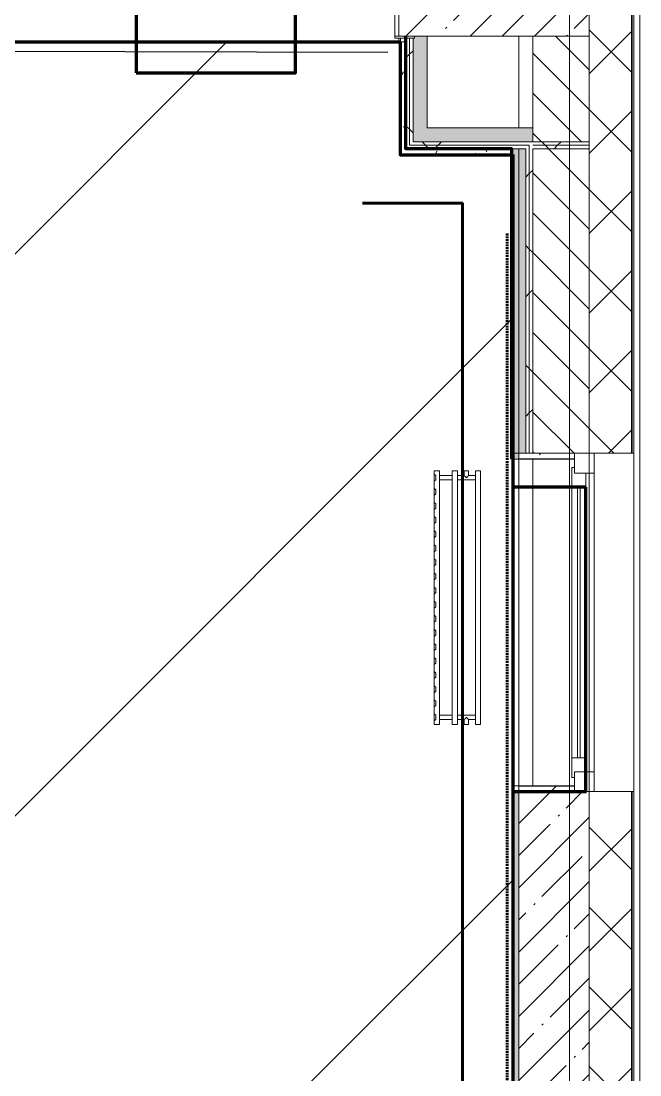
# Model space of a CAD drawing. Header units: millimetres. Extents: x -249154 to 415037, y -45458 to 354837.
# Drawn here: x 123129 to 125325, y 6559 to 10297 of the extents above; entities that cross this region are included whole.
import ezdxf

# ---------------------------------------------------------------- set-up
doc = ezdxf.new("R2010")
doc.units = ezdxf.units.MM
doc.linetypes.add('200_ШТРИХ__ш1_п0_6_', pattern=[320, 200, -120])
doc.linetypes.add('Штрих короткий', pattern=[600, 300, -300])
for name, color, linetype, lineweight in [('0) НЗ Ремонт штукатурка', 6, 'Continuous', 60), ('3)1 шпаклевка', 4, 'Continuous', 35), ('3.3) Шпаклевка баз. фин. WD5-13', 160, 'Continuous', 140), ('3.4) Ремонт базовой шпаклевки', 6, 'Continuous', 60), ('3.4) Шп. баз 4 в 525 поз 4838м2', 160, 'Continuous', 140), ('3.4) Шп. фин 4 в 529 поз 11227м2', 6, 'Continuous', 140), ('3.5) Ремонт финишной шпаклевки', 3, 'Continuous', 60), ('4) демонтаж НЗ №2', 1, 'Continuous', 35), ('4.1) Дм уборка мусора НЗ 2', 20, 'Continuous', 35), ('501 заделка отвертсии ком', 5, 'Continuous', 158), ('549 штукатурка гипсом', 40, 'Continuous', 60), ('666 покраска FK1', 211, 'Continuous', 60), ('839 штук откосы', 3, 'Continuous', 158), ('874 шпакл откосы', 5, 'Continuous', 158), ('A-FLOR', 7, 'Continuous', 9), ('A-GLAZ', 7, 'Continuous', 9), ('A-GLAZ-1', 7, 'Continuous', 5), ('A-WALL', 7, 'Continuous', 5), ('I-WALL', 7, 'Continuous', 5), ('Оси', 7, 'Continuous', 9)]:
    doc.layers.add(name, color=color, linetype=linetype, lineweight=lineweight)
for name, color, linetype, lineweight, true_color in [('A-DOOR-1', 7, 'Continuous', 5, 0xc0c0c0), ('A-DOOR-FRAM-1', 7, 'Continuous', 5, 0xc0c0c0), ('A-WALL-1', 9, 'Continuous', 5, 0x808080), ('A-WALL-FNSH-1', 9, 'Continuous', 5, 0x808080), ('M-EQPM-1', 7, 'Continuous', 9, 0xb2b2b2)]:
    doc.layers.add(name, color=color, linetype=linetype, lineweight=lineweight, true_color=true_color)
pattern_1 = [(45, (64.7, -136.06), (-114.04925, 114.04925), []), (45, (178.75, -136.06), (-114.04925, 114.04925), [201.612, -40.322, 6.706, -33.617])]
pattern_2 = [(0, (64.7, -136.06), (243.84, 60.96), [20.117, -162.763, 20.117, -162.763, -975.36]), (0, (64.7, -136.06), (243.84, 60.96), [-365.76, 20.117, -345.643, 20.117, -162.763, -426.72]), (0, (64.7, -136.06), (243.84, 60.96), [-914.4, 20.117, -101.803, 20.117, -284.683]), (120, (156.14, -105.58), (-174.71291, 180.691634), [20.117, -162.763, 20.117, -162.763, -975.36]), (120, (156.14, -105.58), (-174.71291, 180.691634), [-365.76, 20.117, -345.643, 20.117, -162.763, -426.72]), (120, (156.14, -105.58), (-174.71291, 180.691634), [-914.4, 20.117, -101.803, 20.117, -284.683]), (240, (186.62, 16.34), (-69.12709, -241.651634), [20.117, -162.763, 20.117, -162.763, -975.36]), (240, (186.62, 16.34), (-69.12709, -241.651634), [-365.76, 20.117, -345.643, 20.117, -162.763, -426.72]), (240, (186.62, 16.34), (-69.12709, -241.651634), [-914.4, 20.117, -101.803, 20.117, -284.683])]
pattern_3 = [(45, (64.7, -136.06), (-212.132, 212.132), []), (135, (64.7, -136.06), (-212.132, -212.132), [])]

# ---------------------------------------------------------------- blocks, each defined once
blk = doc.blocks.new('110_Дверь_СКБ_2Ст - Д-5_п_ Из игровой в коридор-32679362-Объем проектирования 1 этажа')
at = {"layer": 'A-DOOR-1'}
for p, q in [((662.5, 1010), (612.5, 1010)), ((612.5, 1010), (612.5, 110)), ((662.5, 110), (662.5, 1010)), ((-637.5, 510), (-637.5, 110)), ((-587.5, 510), (-637.5, 510)), ((-587.5, 110), (-587.5, 510)), ((-637.5, 110), (-587.5, 110)), ((612.5, 110), (662.5, 110))]:
    blk.add_line(p, q, dxfattribs=at)
for centre, radius, start, end in [((662.5, 110), 900, 90, 180), ((-637.5, 110), 400, 360, 90)]:
    blk.add_arc(centre, radius, start, end, dxfattribs=at)
at = {"layer": 'A-DOOR-FRAM-1'}
for p, q in [((-672.5, 118), (-742.5, 118)), ((-742.5, 118), (-742.5, 110)), ((-672.5, 110), (-672.5, 118)), ((767.5, 118), (697.5, 118)), ((697.5, 118), (697.5, 110)), ((767.5, 110), (767.5, 118)), ((-742.5, 110), (-672.5, 110)), ((-637.5, 110), (-687.5, 110)), ((-687.5, 110), (-687.5, 30)), ((-637.5, 60), (-637.5, 110)), ((662.5, 110), (662.5, 60)), ((712.5, 110), (662.5, 110)), ((697.5, 110), (767.5, 110)), ((712.5, 30), (712.5, 110)), ((-627.5, 60), (-637.5, 60)), ((-627.5, 30), (-627.5, 60)), ((662.5, 60), (652.5, 60)), ((652.5, 60), (652.5, 30)), ((-687.5, 30), (-627.5, 30)), ((-672.5, 30), (-687.5, 30)), ((-687.5, 30), (-687.5, -110)), ((-672.5, -110), (-672.5, 30)), ((652.5, 30), (712.5, 30)), ((712.5, 30), (697.5, 30)), ((697.5, 30), (697.5, -110)), ((712.5, -110), (712.5, 30)), ((-672.5, -110), (-742.5, -110)), ((-742.5, -110), (-742.5, -118)), ((-687.5, -110), (-672.5, -110)), ((-672.5, -118), (-672.5, -110)), ((697.5, -110), (712.5, -110)), ((767.5, -110), (697.5, -110)), ((697.5, -110), (697.5, -118)), ((767.5, -118), (767.5, -110)), ((-742.5, -118), (-672.5, -118)), ((697.5, -118), (767.5, -118))]:
    blk.add_line(p, q, dxfattribs=at)
blk = doc.blocks.new('120_Окно_СКБ_1Ст - 120_Окно_СКБ_1Ст 1200х2500_h_ с форточкой 3-24161067-Объем проектирования 1 этажа')
at = {"layer": 'A-GLAZ'}
for p, q in [((-600, -127), (-600, -57)), ((-600, -57), (-530, -57)), ((-530, -57), (-530, -127)), ((530, -127), (530, -57)), ((530, -57), (600, -57)), ((600, -57), (600, -127)), ((530, -87), (-530, -87)), ((-530, -87), (-530, -127)), ((-480, -137), (-480, -87)), ((480, -137), (480, -87)), ((530, -127), (530, -87)), ((-530, -127), (-600, -127)), ((-530, -127), (-550, -127)), ((-550, -127), (-550, -137)), ((-550, -137), (550, -137)), ((550, -137), (-550, -137)), ((600, -127), (530, -127)), ((550, -127), (530, -127)), ((550, -137), (550, -127))]:
    blk.add_line(p, q, dxfattribs=at)
at = {"layer": 'A-GLAZ-1'}
for p, q in [((600, -57), (-600, -57)), ((-480, -107), (480, -107)), ((-580, -127), (-550, -127)), ((480, -117), (-480, -117)), ((550, -127), (580, -127))]:
    blk.add_line(p, q, dxfattribs=at)
blk = doc.blocks.new('radiator_prado_classic_z_tip_30_po exemplyaru - Classic Z Тип 30-300-31430728-Объем проектирования 1 этажа')
at = {"layer": 'M-EQPM-1'}
for p, q in [((0, 228), (0, 210)), ((900, 228), (0, 228)), ((0, 210), (0, 228)), ((0, 228), (12.5, 228)), ((12.5, 228), (37.5, 228)), ((37.5, 228), (12.5, 228)), ((12.5, 228), (37.5, 228)), ((12.5, 228), (17.5, 223)), ((12.5, 228), (17.5, 223)), ((32.5, 223), (37.5, 228)), ((37.5, 228), (32.5, 223)), ((37.5, 228), (62.5, 228)), ((62.5, 228), (87.5, 228)), ((87.5, 228), (62.5, 228)), ((62.5, 228), (87.5, 228)), ((62.5, 228), (67.5, 223)), ((62.5, 228), (67.5, 223)), ((82.5, 223), (87.5, 228)), ((87.5, 228), (82.5, 223)), ((87.5, 228), (112.5, 228)), ((112.5, 228), (137.5, 228)), ((137.5, 228), (112.5, 228)), ((112.5, 228), (137.5, 228)), ((112.5, 228), (117.5, 223)), ((112.5, 228), (117.5, 223)), ((132.5, 223), (137.5, 228)), ((137.5, 228), (132.5, 223)), ((137.5, 228), (162.5, 228)), ((162.5, 228), (187.5, 228)), ((187.5, 228), (162.5, 228)), ((162.5, 228), (187.5, 228)), ((162.5, 228), (167.5, 223)), ((162.5, 228), (167.5, 223)), ((182.5, 223), (187.5, 228)), ((187.5, 228), (182.5, 223)), ((187.5, 228), (212.5, 228)), ((212.5, 228), (237.5, 228)), ((237.5, 228), (212.5, 228)), ((212.5, 228), (237.5, 228)), ((212.5, 228), (217.5, 223)), ((212.5, 228), (217.5, 223)), ((232.5, 223), (237.5, 228)), ((237.5, 228), (232.5, 223)), ((237.5, 228), (262.5, 228)), ((262.5, 228), (287.5, 228)), ((287.5, 228), (262.5, 228)), ((262.5, 228), (287.5, 228)), ((262.5, 228), (267.5, 223)), ((262.5, 228), (267.5, 223)), ((282.5, 223), (287.5, 228)), ((287.5, 228), (282.5, 223)), ((287.5, 228), (312.5, 228)), ((312.5, 228), (337.5, 228)), ((337.5, 228), (312.5, 228)), ((312.5, 228), (337.5, 228)), ((312.5, 228), (317.5, 223)), ((312.5, 228), (317.5, 223)), ((332.5, 223), (337.5, 228)), ((337.5, 228), (332.5, 223)), ((337.5, 228), (362.5, 228)), ((362.5, 228), (387.5, 228)), ((387.5, 228), (362.5, 228)), ((362.5, 228), (387.5, 228)), ((362.5, 228), (367.5, 223)), ((362.5, 228), (367.5, 223)), ((382.5, 223), (387.5, 228)), ((387.5, 228), (382.5, 223)), ((387.5, 228), (412.5, 228)), ((412.5, 228), (437.5, 228)), ((437.5, 228), (412.5, 228)), ((412.5, 228), (437.5, 228)), ((412.5, 228), (417.5, 223)), ((412.5, 228), (417.5, 223)), ((432.5, 223), (437.5, 228)), ((437.5, 228), (432.5, 223)), ((437.5, 228), (462.5, 228)), ((462.5, 228), (487.5, 228)), ((487.5, 228), (462.5, 228)), ((462.5, 228), (487.5, 228)), ((462.5, 228), (467.5, 223)), ((462.5, 228), (467.5, 223)), ((482.5, 223), (487.5, 228)), ((487.5, 228), (482.5, 223)), ((487.5, 228), (512.5, 228)), ((512.5, 228), (537.5, 228)), ((537.5, 228), (512.5, 228)), ((512.5, 228), (537.5, 228)), ((512.5, 228), (517.5, 223)), ((512.5, 228), (517.5, 223)), ((532.5, 223), (537.5, 228)), ((537.5, 228), (532.5, 223)), ((537.5, 228), (562.5, 228)), ((562.5, 228), (587.5, 228)), ((587.5, 228), (562.5, 228)), ((562.5, 228), (587.5, 228)), ((562.5, 228), (567.5, 223)), ((562.5, 228), (567.5, 223)), ((582.5, 223), (587.5, 228)), ((587.5, 228), (582.5, 223)), ((587.5, 228), (612.5, 228)), ((612.5, 228), (637.5, 228)), ((637.5, 228), (612.5, 228)), ((612.5, 228), (637.5, 228)), ((612.5, 228), (617.5, 223)), ((612.5, 228), (617.5, 223)), ((632.5, 223), (637.5, 228)), ((637.5, 228), (632.5, 223)), ((637.5, 228), (662.5, 228)), ((662.5, 228), (687.5, 228)), ((687.5, 228), (662.5, 228)), ((662.5, 228), (687.5, 228)), ((662.5, 228), (667.5, 223)), ((662.5, 228), (667.5, 223)), ((682.5, 223), (687.5, 228)), ((687.5, 228), (682.5, 223)), ((687.5, 228), (712.5, 228)), ((712.5, 228), (737.5, 228)), ((737.5, 228), (712.5, 228)), ((712.5, 228), (737.5, 228)), ((712.5, 228), (717.5, 223)), ((712.5, 228), (717.5, 223)), ((732.5, 223), (737.5, 228)), ((737.5, 228), (732.5, 223)), ((737.5, 228), (762.5, 228)), ((762.5, 228), (787.5, 228)), ((787.5, 228), (762.5, 228)), ((762.5, 228), (787.5, 228)), ((762.5, 228), (767.5, 223)), ((762.5, 228), (767.5, 223)), ((782.5, 223), (787.5, 228)), ((787.5, 228), (782.5, 223)), ((787.5, 228), (812.5, 228)), ((812.5, 228), (837.5, 228)), ((837.5, 228), (812.5, 228)), ((812.5, 228), (837.5, 228)), ((812.5, 228), (817.5, 223)), ((812.5, 228), (817.5, 223)), ((832.5, 223), (837.5, 228)), ((837.5, 228), (832.5, 223)), ((837.5, 228), (862.5, 228)), ((862.5, 228), (887.5, 228)), ((887.5, 228), (862.5, 228)), ((862.5, 228), (887.5, 228)), ((862.5, 228), (867.5, 223)), ((862.5, 228), (867.5, 223)), ((882.5, 223), (887.5, 228)), ((887.5, 228), (882.5, 223)), ((887.5, 228), (900, 228)), ((900, 210), (900, 228)), ((900, 228), (900, 210)), ((0, 210), (900, 210)), ((17.8, 210), (0, 210)), ((32.5, 223), (17.5, 223)), ((17.5, 223), (32.5, 223)), ((17.5, 210), (17.5, 164)), ((17.5, 210), (17.5, 164)), ((17.8, 210), (17.5, 210)), ((17.5, 210), (17.8, 210)), ((17.8, 210), (17.5, 210)), ((17.5, 210), (32.5, 210)), ((32.2, 210), (17.8, 210)), ((17.8, 210), (32.2, 210)), ((32.2, 210), (17.8, 210)), ((32.5, 210), (32.2, 210)), ((32.2, 210), (32.5, 210)), ((32.5, 210), (32.2, 210)), ((867.8, 210), (32.2, 210)), ((32.5, 164), (32.5, 210)), ((32.5, 164), (32.5, 210)), ((82.5, 223), (67.5, 223)), ((67.5, 223), (82.5, 223)), ((132.5, 223), (117.5, 223)), ((117.5, 223), (132.5, 223)), ((182.5, 223), (167.5, 223)), ((167.5, 223), (182.5, 223)), ((232.5, 223), (217.5, 223)), ((217.5, 223), (232.5, 223)), ((282.5, 223), (267.5, 223)), ((267.5, 223), (282.5, 223)), ((332.5, 223), (317.5, 223)), ((317.5, 223), (332.5, 223)), ((382.5, 223), (367.5, 223)), ((367.5, 223), (382.5, 223)), ((432.5, 223), (417.5, 223)), ((417.5, 223), (432.5, 223)), ((482.5, 223), (467.5, 223)), ((467.5, 223), (482.5, 223)), ((532.5, 223), (517.5, 223)), ((517.5, 223), (532.5, 223)), ((582.5, 223), (567.5, 223)), ((567.5, 223), (582.5, 223)), ((632.5, 223), (617.5, 223)), ((617.5, 223), (632.5, 223)), ((682.5, 223), (667.5, 223)), ((667.5, 223), (682.5, 223)), ((732.5, 223), (717.5, 223)), ((717.5, 223), (732.5, 223)), ((782.5, 223), (767.5, 223)), ((767.5, 223), (782.5, 223)), ((832.5, 223), (817.5, 223)), ((817.5, 223), (832.5, 223)), ((882.5, 223), (867.5, 223)), ((867.5, 223), (882.5, 223)), ((867.5, 210), (867.5, 164)), ((867.5, 210), (867.5, 164)), ((867.8, 210), (867.5, 210)), ((867.5, 210), (882.5, 210)), ((867.8, 210), (867.5, 210)), ((867.5, 210), (867.8, 210)), ((882.2, 210), (867.8, 210)), ((873.1, 210), (867.8, 210)), ((867.8, 210), (882.2, 210)), ((882.2, 210), (873.1, 210)), ((882.5, 210), (882.2, 210)), ((882.5, 210), (882.2, 210)), ((882.2, 210), (882.5, 210)), ((900, 210), (882.2, 210)), ((882.5, 164), (882.5, 210)), ((882.5, 164), (882.5, 210)), ((900, 164), (0, 164)), ((0, 164), (0, 146)), ((0, 146), (0, 164)), ((0, 164), (17.8, 164)), ((17.8, 164), (17.5, 164)), ((17.5, 164), (17.8, 164)), ((17.8, 164), (17.5, 164)), ((17.5, 164), (32.5, 164)), ((32.2, 164), (17.8, 164)), ((17.8, 164), (32.2, 164)), ((32.2, 164), (17.8, 164)), ((32.5, 164), (32.2, 164)), ((32.2, 164), (32.5, 164)), ((32.5, 164), (32.2, 164)), ((32.2, 164), (867.8, 164)), ((867.8, 164), (867.5, 164)), ((867.5, 164), (882.5, 164)), ((867.8, 164), (867.5, 164)), ((867.5, 164), (867.8, 164)), ((882.2, 164), (867.8, 164)), ((882.2, 164), (867.8, 164)), ((867.8, 164), (882.2, 164)), ((882.5, 164), (882.2, 164)), ((882.5, 164), (882.2, 164)), ((882.2, 164), (882.5, 164)), ((882.2, 164), (900, 164)), ((900, 146), (900, 164)), ((900, 164), (900, 146)), ((0, 146), (900, 146)), ((18.5, 146), (0, 146)), ((17.5, 121.5), (0, 121.5)), ((17.5, 121.5), (0, 121.5)), ((0, 121.5), (0, 120.5)), ((0, 106.5), (0, 121.5)), ((0, 120.5), (0, 107.5)), ((0, 120.5), (0, 119.3)), ((0, 114), (0, 120.5)), ((0, 120.5), (0, 120.5)), ((0, 119.3), (0, 117.8)), ((0, 117.8), (0, 114)), ((0, 114), (0, 110.3)), ((0, 107.5), (0, 114)), ((17.5, 146), (17.5, 121.5)), ((17.5, 146), (17.5, 121.5)), ((17.5, 146), (18.5, 146)), ((18.5, 146), (17.5, 146)), ((17.5, 146), (18.5, 146)), ((32.5, 146), (17.5, 146)), ((18.5, 146), (21.2, 146)), ((32.2, 146), (18.5, 146)), ((18.5, 146), (32.2, 146)), ((21.2, 146), (25, 146)), ((25, 146), (30.3, 146)), ((30.3, 146), (32.2, 146)), ((32.2, 146), (32.5, 146)), ((32.5, 146), (32.2, 146)), ((32.2, 146), (32.5, 146)), ((867.8, 146), (32.2, 146)), ((32.5, 82), (32.5, 146)), ((32.5, 82), (32.5, 146)), ((867.5, 146), (867.5, 82)), ((867.5, 146), (867.5, 82)), ((867.5, 146), (867.8, 146)), ((882.5, 146), (867.5, 146)), ((867.5, 146), (867.8, 146)), ((867.8, 146), (867.5, 146)), ((867.8, 146), (881.5, 146)), ((867.8, 146), (881.5, 146)), ((881.5, 146), (867.8, 146)), ((881.5, 146), (882.5, 146)), ((881.5, 146), (882.5, 146)), ((882.5, 146), (881.5, 146)), ((900, 146), (881.5, 146)), ((882.5, 121.5), (882.5, 146)), ((882.5, 121.5), (882.5, 146)), ((900, 121.5), (882.5, 121.5)), ((900, 121.5), (882.5, 121.5)), ((900, 121.5), (900, 106.5)), ((900, 120.5), (900, 121.5)), ((900, 121.5), (900, 120.5)), ((900, 120.5), (900, 121.5)), ((900, 107.5), (900, 120.5)), ((900, 120.5), (900, 107.5)), ((900, 107.5), (900, 120.5)), ((0, 110.3), (0, 108.7)), ((0, 108.7), (0, 107.5)), ((0, 107.5), (0, 106.5)), ((0, 107.5), (0, 107.5)), ((0, 106.5), (17.5, 106.5)), ((0, 106.5), (17.5, 106.5)), ((900, 82), (0, 82)), ((0, 82), (0, 64)), ((0, 64), (0, 82)), ((0, 82), (18.5, 82)), ((17.5, 106.5), (17.5, 82)), ((17.5, 106.5), (17.5, 82)), ((18.5, 82), (17.5, 82)), ((17.5, 82), (18.5, 82)), ((18.5, 82), (17.5, 82)), ((17.5, 82), (32.5, 82)), ((31.5, 82), (18.5, 82)), ((18.5, 82), (32.2, 82)), ((32.2, 82), (18.5, 82)), ((32.2, 82), (31.5, 82)), ((32.5, 82), (32.2, 82)), ((32.2, 82), (32.5, 82)), ((32.5, 82), (32.2, 82)), ((32.2, 82), (867.8, 82)), ((867.8, 82), (867.5, 82)), ((867.5, 82), (882.5, 82)), ((867.8, 82), (867.5, 82)), ((867.5, 82), (867.8, 82)), ((881.5, 82), (867.8, 82)), ((881.5, 82), (867.8, 82)), ((867.8, 82), (881.5, 82)), ((882.5, 82), (881.5, 82)), ((882.5, 82), (881.5, 82)), ((881.5, 82), (882.5, 82)), ((881.5, 82), (900, 82)), ((882.5, 82), (882.5, 106.5)), ((882.5, 106.5), (900, 106.5)), ((882.5, 82), (882.5, 106.5)), ((882.5, 106.5), (900, 106.5)), ((900, 106.5), (900, 107.5)), ((900, 107.5), (900, 106.5)), ((900, 106.5), (900, 107.5)), ((900, 64), (900, 82)), ((900, 82), (900, 64)), ((900, 64), (0, 64)), ((0, 64), (900, 64))]:
    blk.add_line(p, q, dxfattribs=at)
for points, knots in [([(18.5, 120.5), (18.4, 120.6), (18.3, 120.7), (18.1, 120.9), (17.9, 121.1), (17.8, 121.2), (17.7, 121.3), (17.5, 121.5), (17.5, 121.5), (17.5, 121.5)], [0.7142857, 0.7142857, 0.7142857, 0.7142857, 0.75, 0.7857143, 0.8214286, 0.8571429, 0.8928571, 0.9285714, 1, 1, 1, 1]), ([(17.5, 121.5), (17.5, 121.5), (17.5, 121.5), (17.7, 121.3), (17.8, 121.2), (17.9, 121.1), (18.1, 120.9), (18.3, 120.7), (18.4, 120.6), (18.5, 120.5)], [0, 0, 0, 0, 0.0714286, 0.1071429, 0.1428571, 0.1785714, 0.2142857, 0.25, 0.2857143, 0.2857143, 0.2857143, 0.2857143]), ([(17.5, 121.5), (17.5, 121.5), (17.5, 121.5), (17.7, 121.3), (17.8, 121.2), (17.9, 121.1), (18.1, 120.9), (18.3, 120.7), (18.4, 120.6), (18.5, 120.5)], [0, 0, 0, 0, 0.0714286, 0.1071429, 0.1428571, 0.1785714, 0.2142857, 0.25, 0.2857143, 0.2857143, 0.2857143, 0.2857143]), ([(25, 114), (24.5, 114.5), (23.6, 115.4), (22.4, 116.6), (21.6, 117.4), (21.1, 117.9), (20.8, 118.2), (20.5, 118.5), (20.2, 118.8), (19.8, 119.1), (19.6, 119.4), (19.3, 119.7), (19, 120), (18.7, 120.3), (18.5, 120.5), (18.3, 120.7), (18.1, 120.9), (17.9, 121.1), (17.8, 121.2), (17.7, 121.3), (17.5, 121.5), (17.5, 121.5), (17.5, 121.5)], [0, 0, 0, 0, 0.142857, 0.285714, 0.357143, 0.392857, 0.428571, 0.464286, 0.5, 0.535714, 0.571429, 0.607143, 0.642857, 0.678571, 0.714286, 0.75, 0.785714, 0.821429, 0.857143, 0.892857, 0.928571, 1, 1, 1, 1]), ([(17.5, 106.5), (17.5, 106.5), (17.5, 106.5), (17.7, 106.7), (17.8, 106.8), (17.9, 106.9), (18.1, 107.1), (18.3, 107.3), (18.5, 107.5), (18.7, 107.7), (19, 108), (19.3, 108.3), (19.6, 108.6), (19.8, 108.9), (20.3, 109.3), (20.7, 109.7), (21.1, 110.1), (21.6, 110.6), (22.4, 111.4), (23.6, 112.6), (24.5, 113.5), (25, 114)], [0, 0, 0, 0, 0.071429, 0.107143, 0.142857, 0.178571, 0.214286, 0.25, 0.285714, 0.321429, 0.357143, 0.392857, 0.428571, 0.464286, 0.5, 0.571429, 0.607143, 0.642857, 0.714286, 0.857143, 1, 1, 1, 1]), ([(19.6, 119.4), (19.7, 119.3), (19.9, 119.2), (20.3, 118.7), (20.7, 118.3), (21.1, 117.9), (21.6, 117.4), (21.9, 117.1), (22.1, 116.9)], [0.4285714, 0.4285714, 0.4285714, 0.4285714, 0.4642857, 0.5, 0.5714286, 0.6071429, 0.6428571, 0.7142857, 0.7142857, 0.7142857, 0.7142857]), ([(19.6, 119.4), (19.7, 119.3), (19.8, 119.1), (20.3, 118.7), (20.7, 118.3), (21.1, 117.9), (21.6, 117.4), (21.9, 117.1), (22.1, 116.9)], [0.4285714, 0.4285714, 0.4285714, 0.4285714, 0.4642857, 0.5, 0.5714286, 0.6071429, 0.6428571, 0.7142857, 0.7142857, 0.7142857, 0.7142857]), ([(22.1, 116.9), (21.9, 117.1), (21.6, 117.4), (21.1, 117.9), (20.9, 118.1), (20.8, 118.2)], [0.2857143, 0.2857143, 0.2857143, 0.2857143, 0.3571429, 0.3928571, 0.4285714, 0.4285714, 0.4285714, 0.4285714]), ([(875, 114), (875.5, 114.5), (876.4, 115.4), (877.6, 116.6), (878.4, 117.4), (878.9, 117.9), (879.2, 118.2), (879.5, 118.5), (879.8, 118.8), (880.1, 119.2), (880.4, 119.4), (880.7, 119.7), (881, 120), (881.3, 120.3), (881.5, 120.5), (881.7, 120.7), (881.9, 120.9), (882.1, 121.1), (882.2, 121.2), (882.3, 121.3), (882.5, 121.5), (882.5, 121.5), (882.5, 121.5)], [0, 0, 0, 0, 0.142857, 0.285714, 0.357143, 0.392857, 0.428571, 0.464286, 0.5, 0.535714, 0.571429, 0.607143, 0.642857, 0.678571, 0.714286, 0.75, 0.785714, 0.821429, 0.857143, 0.892857, 0.928571, 1, 1, 1, 1]), ([(882.5, 106.5), (882.5, 106.5), (882.5, 106.5), (882.3, 106.7), (882.2, 106.8), (882.1, 106.9), (881.9, 107.1), (881.7, 107.3), (881.5, 107.5), (881.3, 107.7), (881, 108), (880.7, 108.3), (880.4, 108.6), (880.1, 108.8), (879.7, 109.3), (879.3, 109.7), (878.9, 110.1), (878.4, 110.6), (877.6, 111.4), (876.4, 112.6), (875.5, 113.5), (875, 114)], [0, 0, 0, 0, 0.071429, 0.107143, 0.142857, 0.178571, 0.214286, 0.25, 0.285714, 0.321429, 0.357143, 0.392857, 0.428571, 0.464286, 0.5, 0.571429, 0.607143, 0.642857, 0.714286, 0.857143, 1, 1, 1, 1]), ([(880.4, 119.4), (880.3, 119.3), (880.1, 119.2), (879.7, 118.7), (879.3, 118.3), (878.9, 117.9), (878.4, 117.4), (878.1, 117.1), (877.9, 116.9)], [0.4285714, 0.4285714, 0.4285714, 0.4285714, 0.4642857, 0.5, 0.5714286, 0.6071429, 0.6428571, 0.7142857, 0.7142857, 0.7142857, 0.7142857]), ([(880.4, 119.4), (880.3, 119.3), (880.1, 119.2), (879.7, 118.7), (879.3, 118.3), (878.9, 117.9), (878.4, 117.4), (878.1, 117.1), (877.9, 116.9)], [0.4285714, 0.4285714, 0.4285714, 0.4285714, 0.4642857, 0.5, 0.5714286, 0.6071429, 0.6428571, 0.7142857, 0.7142857, 0.7142857, 0.7142857]), ([(877.9, 116.9), (878.1, 117.1), (878.4, 117.4), (878.9, 117.9), (879.2, 118.2), (879.5, 118.5), (879.8, 118.8), (880.1, 119.2), (880.3, 119.3), (880.4, 119.4)], [0.2857143, 0.2857143, 0.2857143, 0.2857143, 0.3571429, 0.3928571, 0.4285714, 0.4642857, 0.5, 0.5357143, 0.5714286, 0.5714286, 0.5714286, 0.5714286]), ([(882.5, 121.5), (882.5, 121.5), (882.5, 121.5), (882.3, 121.3), (882.2, 121.2), (882.1, 121.1), (881.9, 120.9), (881.7, 120.7), (881.6, 120.6), (881.5, 120.5)], [0, 0, 0, 0, 0.0714286, 0.1071429, 0.1428571, 0.1785714, 0.2142857, 0.25, 0.2857143, 0.2857143, 0.2857143, 0.2857143]), ([(882.5, 121.5), (882.5, 121.5), (882.5, 121.5), (882.3, 121.3), (882.2, 121.2), (882.1, 121.1), (881.9, 120.9), (881.7, 120.7), (881.6, 120.6), (881.5, 120.5)], [0, 0, 0, 0, 0.0714286, 0.1071429, 0.1428571, 0.1785714, 0.2142857, 0.25, 0.2857143, 0.2857143, 0.2857143, 0.2857143]), ([(881.5, 120.5), (881.6, 120.6), (881.7, 120.7), (881.9, 120.9), (882.1, 121.1), (882.2, 121.2), (882.3, 121.3), (882.5, 121.5), (882.5, 121.5), (882.5, 121.5)], [0.7142857, 0.7142857, 0.7142857, 0.7142857, 0.75, 0.7857143, 0.8214286, 0.8571429, 0.8928571, 0.9285714, 1, 1, 1, 1]), ([(17.5, 106.5), (17.5, 106.5), (17.5, 106.5), (17.7, 106.7), (17.8, 106.8), (17.9, 106.9), (18.1, 107.1), (18.3, 107.3), (18.4, 107.4), (18.5, 107.5)], [0, 0, 0, 0, 0.0714286, 0.1071429, 0.1428571, 0.1785714, 0.2142857, 0.25, 0.2857143, 0.2857143, 0.2857143, 0.2857143]), ([(18.5, 107.5), (18.4, 107.4), (18.3, 107.3), (18.1, 107.1), (17.9, 106.9), (17.8, 106.8), (17.7, 106.7), (17.5, 106.5), (17.5, 106.5), (17.5, 106.5)], [0.7142857, 0.7142857, 0.7142857, 0.7142857, 0.75, 0.7857143, 0.8214286, 0.8571429, 0.8928571, 0.9285714, 1, 1, 1, 1]), ([(18.5, 107.5), (18.4, 107.4), (18.3, 107.3), (18.1, 107.1), (17.9, 106.9), (17.8, 106.8), (17.7, 106.7), (17.5, 106.5), (17.5, 106.5), (17.5, 106.5)], [0.7142857, 0.7142857, 0.7142857, 0.7142857, 0.75, 0.7857143, 0.8214286, 0.8571429, 0.8928571, 0.9285714, 1, 1, 1, 1]), ([(19.6, 108.6), (19.7, 108.7), (19.9, 108.8), (20.3, 109.3), (20.7, 109.7), (21.1, 110.1), (21.6, 110.6), (21.9, 110.9), (22.1, 111.1)], [0.4285714, 0.4285714, 0.4285714, 0.4285714, 0.4642857, 0.5, 0.5714286, 0.6071429, 0.6428571, 0.7142857, 0.7142857, 0.7142857, 0.7142857]), ([(22.1, 111.1), (21.9, 110.9), (21.6, 110.6), (21.1, 110.1), (20.8, 109.8), (20.5, 109.5), (20.2, 109.2), (19.9, 108.8), (19.7, 108.7), (19.6, 108.6)], [0.2857143, 0.2857143, 0.2857143, 0.2857143, 0.3571429, 0.3928571, 0.4285714, 0.4642857, 0.5, 0.5357143, 0.5714286, 0.5714286, 0.5714286, 0.5714286]), ([(22.1, 111.1), (21.9, 110.9), (21.6, 110.6), (21.1, 110.1), (20.8, 109.8), (20.5, 109.5), (20.2, 109.2), (19.8, 108.9), (19.7, 108.7), (19.6, 108.6)], [0.2857143, 0.2857143, 0.2857143, 0.2857143, 0.3571429, 0.3928571, 0.4285714, 0.4642857, 0.5, 0.5357143, 0.5714286, 0.5714286, 0.5714286, 0.5714286]), ([(877.9, 111.1), (878.1, 110.9), (878.4, 110.6), (878.9, 110.1), (879.2, 109.8), (879.5, 109.5), (879.8, 109.2), (880.1, 108.8), (880.3, 108.7), (880.4, 108.6)], [0.2857143, 0.2857143, 0.2857143, 0.2857143, 0.3571429, 0.3928571, 0.4285714, 0.4642857, 0.5, 0.5357143, 0.5714286, 0.5714286, 0.5714286, 0.5714286]), ([(877.9, 111.1), (878.1, 110.9), (878.4, 110.6), (878.9, 110.1), (879.2, 109.8), (879.5, 109.5), (879.8, 109.2), (880.1, 108.8), (880.3, 108.7), (880.4, 108.6)], [0.2857143, 0.2857143, 0.2857143, 0.2857143, 0.3571429, 0.3928571, 0.4285714, 0.4642857, 0.5, 0.5357143, 0.5714286, 0.5714286, 0.5714286, 0.5714286]), ([(880.4, 108.6), (880.3, 108.7), (880.1, 108.8), (879.7, 109.3), (879.3, 109.7), (878.9, 110.1), (878.4, 110.6), (878.1, 110.9), (877.9, 111.1)], [0.4285714, 0.4285714, 0.4285714, 0.4285714, 0.4642857, 0.5, 0.5714286, 0.6071429, 0.6428571, 0.7142857, 0.7142857, 0.7142857, 0.7142857]), ([(881.5, 107.5), (881.6, 107.4), (881.7, 107.3), (881.9, 107.1), (882.1, 106.9), (882.2, 106.8), (882.3, 106.7), (882.5, 106.5), (882.5, 106.5), (882.5, 106.5)], [0.7142857, 0.7142857, 0.7142857, 0.7142857, 0.75, 0.7857143, 0.8214286, 0.8571429, 0.8928571, 0.9285714, 1, 1, 1, 1]), ([(881.5, 107.5), (881.6, 107.4), (881.7, 107.3), (881.9, 107.1), (882.1, 106.9), (882.2, 106.8), (882.3, 106.7), (882.5, 106.5), (882.5, 106.5), (882.5, 106.5)], [0.7142857, 0.7142857, 0.7142857, 0.7142857, 0.75, 0.7857143, 0.8214286, 0.8571429, 0.8928571, 0.9285714, 1, 1, 1, 1]), ([(882.5, 106.5), (882.5, 106.5), (882.5, 106.5), (882.3, 106.7), (882.2, 106.8), (882.1, 106.9), (881.9, 107.1), (881.7, 107.3), (881.6, 107.4), (881.5, 107.5)], [0, 0, 0, 0, 0.0714286, 0.1071429, 0.1428571, 0.1785714, 0.2142857, 0.25, 0.2857143, 0.2857143, 0.2857143, 0.2857143])]:
    blk.add_open_spline(points, degree=3, knots=knots, dxfattribs=at)
for points in [[(19.6, 119.4), (19.5, 119.5), (19.3, 119.7), (19, 120), (18.7, 120.3), (18.6, 120.4), (18.5, 120.5)], [(18.5, 120.5), (18.6, 120.4), (18.7, 120.3), (19, 120), (19.3, 119.7), (19.5, 119.5), (19.6, 119.4)], [(18.5, 120.5), (18.6, 120.4), (18.7, 120.3), (19, 120), (19.3, 119.7), (19.5, 119.5), (19.6, 119.4)], [(20.8, 118.2), (20.7, 118.3), (20.5, 118.5), (20.2, 118.8), (19.9, 119.2), (19.7, 119.3), (19.6, 119.4)], [(25, 114), (24.5, 114.5), (23.6, 115.4), (22.6, 116.4), (22.1, 116.9)], [(22.1, 116.9), (22.6, 116.4), (23.6, 115.4), (24.5, 114.5), (25, 114)], [(22.1, 116.9), (22.6, 116.4), (23.6, 115.4), (24.5, 114.5), (25, 114)], [(22.1, 111.1), (22.6, 111.6), (23.6, 112.6), (24.5, 113.5), (25, 114)], [(25, 114), (24.5, 113.5), (23.6, 112.6), (22.6, 111.6), (22.1, 111.1)], [(25, 114), (24.5, 113.5), (23.6, 112.6), (22.6, 111.6), (22.1, 111.1)], [(877.9, 116.9), (877.4, 116.4), (876.4, 115.4), (875.5, 114.5), (875, 114)], [(877.9, 116.9), (877.4, 116.4), (876.4, 115.4), (875.5, 114.5), (875, 114)], [(875, 114), (875.5, 114.5), (876.4, 115.4), (877.4, 116.4), (877.9, 116.9)], [(875, 114), (875.5, 113.5), (876.4, 112.6), (877.4, 111.6), (877.9, 111.1)], [(875, 114), (875.5, 113.5), (876.4, 112.6), (877.4, 111.6), (877.9, 111.1)], [(877.9, 111.1), (877.4, 111.6), (876.4, 112.6), (875.5, 113.5), (875, 114)], [(881.5, 120.5), (881.4, 120.4), (881.3, 120.3), (881, 120), (880.7, 119.7), (880.5, 119.5), (880.4, 119.4)], [(881.5, 120.5), (881.4, 120.4), (881.3, 120.3), (881, 120), (880.7, 119.7), (880.5, 119.5), (880.4, 119.4)], [(880.4, 119.4), (880.5, 119.5), (880.7, 119.7), (881, 120), (881.3, 120.3), (881.4, 120.4), (881.5, 120.5)], [(18.5, 107.5), (18.6, 107.6), (18.7, 107.7), (19, 108), (19.3, 108.3), (19.5, 108.5), (19.6, 108.6)], [(19.6, 108.6), (19.5, 108.5), (19.3, 108.3), (19, 108), (18.7, 107.7), (18.6, 107.6), (18.5, 107.5)], [(19.6, 108.6), (19.5, 108.5), (19.3, 108.3), (19, 108), (18.7, 107.7), (18.6, 107.6), (18.5, 107.5)], [(880.4, 108.6), (880.5, 108.5), (880.7, 108.3), (881, 108), (881.3, 107.7), (881.4, 107.6), (881.5, 107.5)], [(880.4, 108.6), (880.5, 108.5), (880.7, 108.3), (881, 108), (881.3, 107.7), (881.4, 107.6), (881.5, 107.5)], [(881.5, 107.5), (881.4, 107.6), (881.3, 107.7), (881, 108), (880.7, 108.3), (880.5, 108.5), (880.4, 108.6)]]:
    blk.add_open_spline(points, degree=3, dxfattribs=at)

msp = doc.modelspace()

# ---------------------------------------------------------------- hatches: boundary and pattern name
at = {"layer": '4.1) Дм уборка мусора НЗ 2'}
h = msp.add_hatch(dxfattribs=at)
h.set_pattern_fill('ANSI31', color=1, scale=444)
h.paths.add_polyline_path([(124873.7, 9822.9), (124473.7, 9822.9), (124473.7, 10222.9), (119415.7, 10222.9), (119415.7, 34.9), (120934.7, 34.9), (120934.7, 384.9), (121315.7, 384.9), (121315.7, 34.9), (124873.7, 34.9)])
at = {"layer": 'A-WALL'}
h = msp.add_hatch(dxfattribs=at)
h.set_pattern_fill('FP_24', color=256, style=0, pattern_type=2)
h.set_pattern_definition([(45, (64.7, -136.06), (-141.42136, 141.42136), []), (135, (64.7, -136.06), (-141.42136, -141.42136), [])])
h.paths.add_polyline_path([(125294.7, -386.1), (125294.7, 7564), (125144.7, 7564), (125144.7, -386.1), (125288.9, -386.1)])
h.paths.add_polyline_path([(125293.1, 8764), (125294.7, 8764), (125294.7, 10683.9), (125144.7, 10683.9), (125144.7, 8764)])
h.paths.add_polyline_path([(125294.7, 12983.9), (125294.7, 13533.9), (125144.7, 13533.9), (125144.7, 12983.9)])
h.paths.add_polyline_path([(125144.7, 15083.9), (125294.7, 15083.9), (125294.7, 21413.9), (125144.7, 21413.9), (125144.7, 16816.4)])
h = msp.add_hatch(dxfattribs=at)
h.set_pattern_fill('FP_2', color=256, style=0, pattern_type=2)
h.set_pattern_definition([(135, (64.7, -136.06), (-70.71068, -70.71068), [])])
h.paths.add_polyline_path([(125073, 8764), (125144.7, 8764), (125144.7, 9843.9), (124944.7, 9843.9), (124944.7, 8764), (125011.9, 8764)])
h.paths.add_polyline_path([(125073, 9868.9), (125144.7, 9868.9), (125144.7, 10243.9), (124944.7, 10243.9), (124944.7, 9868.9)])
at = {"layer": 'I-WALL'}
h = msp.add_hatch(dxfattribs=at)
h.set_pattern_fill('FP_1', color=256, style=0, pattern_type=2)
h.set_pattern_definition(pattern_1)
h.paths.add_polyline_path([(125144.7, 10243.9), (125144.7, 10463.9), (124469.7, 10463.9), (124469.7, 10243.9), (124994.7, 10243.9)])
h.paths.add_polyline_path([(122321.7, 10243.9), (123069.7, 10243.9), (123069.7, 10463.9), (121494.7, 10463.9), (121494.7, 10243.9)])
h = msp.add_hatch(dxfattribs=at)
h.set_pattern_fill('FP_191', color=256, style=0, pattern_type=2)
h.set_pattern_definition(pattern_2)
h.paths.add_polyline_path([(121714.7, 10223.9), (123069.7, 10223.9), (123069.7, 10235.9), (123014.7, 10235.9), (123014.7, 10243.9), (121274.7, 10243.9), (121274.7, 10223.9), (121494.7, 10223.9)])
h.paths.add_polyline_path([(124474.7, 10223.9), (124472.7, 10235.9), (124469.7, 10235.9), (124469.7, 10223.9)])
h.paths.add_polyline_path([(124494.7, 10223.9), (124494.7, 10235.9), (124482.7, 10235.9)])
for points in [[(124557.2, 9868.9), (124569.7, 9868.9), (124569.7, 10243.9), (124524.7, 10243.9), (124524.7, 10235.9), (124519.7, 10235.9), (124519.7, 9868.9)], [(124869.7, 9868.9), (124944.7, 9868.9), (124944.7, 9918.9), (124569.7, 9918.9), (124569.7, 9868.9), (124815.1, 9868.9)]]:
    msp.add_hatch(color=256, dxfattribs=at).paths.add_polyline_path(points)
h = msp.add_hatch(dxfattribs=at)
h.set_pattern_fill('FP_191', color=256, style=0, pattern_type=2)
h.set_pattern_definition(pattern_2)
h.paths.add_polyline_path([(124494.7, 9843.9), (124494.7, 10223.9), (124482.7, 10235.9), (124474.7, 10235.9), (124474.7, 9843.9)])
h = msp.add_hatch(dxfattribs=at)
h.set_pattern_fill('FP_192', color=256, style=0, pattern_type=2)
h.set_pattern_definition(pattern_3)
h.paths.add_polyline_path([(124494.7, 9843.9), (124507.2, 9843.9), (124507.2, 10235.9), (124494.7, 10235.9), (124494.7, 9856.4)])
h = msp.add_hatch(dxfattribs=at)
h.set_pattern_fill('FP_192', color=256, style=0, pattern_type=2)
h.set_pattern_definition(pattern_3)
h.paths.add_polyline_path([(124507.2, 9856.4), (124519.7, 9856.4), (124519.7, 10235.9), (124507.2, 10235.9), (124507.2, 9926.5)])
h = msp.add_hatch(dxfattribs=at)
h.set_pattern_fill('FP_192', color=256, style=0, pattern_type=2)
h.set_pattern_definition(pattern_3)
h.paths.add_polyline_path([(124944.7, 9856.4), (125144.7, 9856.4), (125144.7, 9868.9), (124519.7, 9868.9), (124519.7, 9856.4), (124932.2, 9856.4)])
h = msp.add_hatch(dxfattribs=at)
h.set_pattern_fill('FP_191', color=256, style=0, pattern_type=2)
h.set_pattern_definition(pattern_2)
h.paths.add_polyline_path([(124815.1, 9823.9), (124874.7, 9825), (124874.3, 9843.9), (124474.7, 9843.9), (124474.7, 9823.9), (124569.7, 9823.9)])
h = msp.add_hatch(dxfattribs=at)
h.set_pattern_fill('FP_192', color=256, style=0, pattern_type=2)
h.set_pattern_definition(pattern_3)
h.paths.add_polyline_path([(124894.7, 9843.9), (124932.2, 9843.9), (124932.2, 9856.4), (124507.2, 9856.4), (124507.2, 9843.9), (124892.4, 9843.9)])
h.paths.add_polyline_path([(125073, 9843.9), (125144.7, 9843.9), (125144.7, 9856.4), (124944.7, 9856.4), (124944.7, 9843.9)])
h = msp.add_hatch(color=256, dxfattribs=at)
h.paths.add_polyline_path([(124894.7, 8743.5), (124894.7, 8764), (124919.7, 8764), (124919.7, 9843.9), (124874.7, 9843.9), (124874.7, 9825), (124869.7, 9822.9), (124869.7, 8743.5), (124874.7, 8743.5)])
h.paths.add_polyline_path([(124876.6, 9825.8), (124894.7, 9843.9), (124893.6, 9833)])
h = msp.add_hatch(dxfattribs=at)
h.set_pattern_fill('FP_191', color=256, style=0, pattern_type=2)
h.set_pattern_definition(pattern_2)
h.paths.add_polyline_path([(124894.7, 23.9), (124894.7, 7564), (124874.7, 7564), (124874.7, 23.9), (124893.5, 23.9)])
h.paths.add_polyline_path([(124876.6, 9825.8), (124894.7, 9833.4), (124892.6, 9841.8)])
h = msp.add_hatch(dxfattribs=at)
h.set_pattern_fill('FP_192', color=256, style=0, pattern_type=2)
h.set_pattern_definition(pattern_3)
h.paths.add_polyline_path([(124932.2, 8764), (124932.2, 9843.9), (124919.7, 9843.9), (124919.7, 8764)])
h = msp.add_hatch(dxfattribs=at)
h.set_pattern_fill('FP_192', color=256, style=0, pattern_type=2)
h.set_pattern_definition(pattern_3)
h.paths.add_polyline_path([(124932.2, 8764), (124944.7, 8764), (124944.7, 9856.4), (124932.2, 9856.4), (124932.2, 8866.5)])
h = msp.add_hatch(dxfattribs=at)
h.set_pattern_fill('FP_191', color=256, style=0, pattern_type=2)
h.set_pattern_definition(pattern_2)
h.paths.add_polyline_path([(125092.7, 8744), (125092.7, 8764), (124894.7, 8764), (124895.2, 8744), (125082.7, 8744)])
h = msp.add_hatch(dxfattribs=at)
h.set_pattern_fill('FP_1', color=256, style=0, pattern_type=2)
h.set_pattern_definition(pattern_1)
h.paths.add_polyline_path([(125144.7, -236.1), (125144.7, 7564), (125092.7, 7564), (125092.7, 7584), (124894.7, 7584), (124894.7, -236.1)])

# ---------------------------------------------------------------- linework, layer by layer
msp.add_lwpolyline([(123030.2, 10190.2), (124430.2, 10186.9)])
at = {"layer": '0) НЗ Ремонт штукатурка', "color": 3, "linetype": '200_ШТРИХ__ш1_п0_6_', "ltscale": 0.03}
msp.add_lwpolyline([(124853.7, 13.9), (124853.7, 9544)], dxfattribs=at)
at = {"layer": '3)1 шпаклевка'}
for points in [[(120933.9, 34.9), (119414.9, 34.9), (119414.9, 10222.9), (124473.9, 10222.9)], [(124473.9, 10222.9), (124472.9, 10222.9), (124472.9, 9822.9), (124872.9, 9822.9), (124872.9, 9823.9)], [(124872.9, 9823.9), (124872.9, 34.9), (121313.9, 34.9)]]:
    msp.add_lwpolyline(points, dxfattribs=at)
at = {"layer": '3.3) Шпаклевка баз. фин. WD5-13', "ltscale": 0.5}
msp.add_lwpolyline([(124869.7, 8743.5), (124869.7, 9843.9), (124494.7, 9843.9), (124494.7, 10243.9)], dxfattribs=at)
at = {"layer": '3.4) Ремонт базовой шпаклевки', "linetype": 'Штрих короткий', "ltscale": 0.01}
msp.add_lwpolyline([(120048.3, 535.3), (124694.9, 535.3), (124694.9, 9650.7), (124340.1, 9650.7)], dxfattribs=at)
at = {"layer": '3.4) Шп. баз 4 в 525 поз 4838м2'}
for points in [[(119415.7, 10222.9), (119415.7, 10222.9), (124474.7, 10222.9)], [(124474.7, 10222.9), (124473.7, 10222.9), (124473.7, 9822.9), (124873.7, 9822.9), (124873.7, 9823.9)], [(124873.7, 9823.9), (124873.7, 9822.9)]]:
    msp.add_lwpolyline(points, dxfattribs=at)
at = {"layer": '3.4) Шп. фин 4 в 529 поз 11227м2'}
for points in [[(120934.7, 34.9), (119415.7, 34.9), (119415.7, 10222.9), (124474.7, 10222.9)], [(124474.7, 10222.9), (124473.7, 10222.9), (124473.7, 9822.9), (124873.7, 9822.9), (124873.7, 9823.9)], [(124873.7, 9823.9), (124873.7, 34.9), (121314.7, 34.9)]]:
    msp.add_lwpolyline(points, dxfattribs=at)
at = {"layer": '3.5) Ремонт финишной шпаклевки', "linetype": 'Штрих короткий', "ltscale": 0.01}
msp.add_lwpolyline([(124694.9, 2064.1), (124694.9, 9138.7)], dxfattribs=at)
at = {"layer": '4) демонтаж НЗ №2'}
for points in [[(120934.7, 34.9), (119415.7, 34.9), (119415.7, 10222.9), (124474.7, 10222.9)], [(124474.7, 10222.9), (124473.7, 10222.9), (124473.7, 9822.9), (124873.7, 9822.9), (124873.7, 9823.9)], [(124873.7, 9823.9), (124873.7, 34.9), (121314.7, 34.9)]]:
    msp.add_lwpolyline(points, dxfattribs=at)
at = {"layer": '501 заделка отвертсии ком', "ltscale": 0.5}
msp.add_lwpolyline([(123537, 10113.7), (124102.3, 10113.7), (124102.3, 10359.5), (123537, 10359.5)], close=True, dxfattribs=at)
at = {"layer": '549 штукатурка гипсом', "ltscale": 0.01}
msp.add_lwpolyline([(120048.3, 535.3), (124694.9, 535.3), (124694.9, 9650.7), (124340.1, 9650.7)], dxfattribs=at)
at = {"layer": '666 покраска FK1'}
msp.add_lwpolyline([(119414.9, 10222.9), (124473.9, 10222.9)], dxfattribs=at)
at = {"layer": '839 штук откосы', "ltscale": 0.5}
msp.add_lwpolyline([(125132.7, 8644), (124873.7, 8644), (124873.7, 7564.7), (125132.7, 7564.7)], close=True, dxfattribs=at)
at = {"layer": '874 шпакл откосы', "ltscale": 0.5}
msp.add_lwpolyline([(125132.7, 8644), (124873.7, 8644), (124873.7, 7564.7), (125132.7, 7564.7)], close=True, dxfattribs=at)
at = {"layer": 'A-FLOR'}
for p, q in [((124894.7, 10243.9), (124894.7, 9918.9)), ((124474.7, 10223.9), (124474.7, 9823.9)), ((124474.7, 9823.9), (124869.7, 9823.9)), ((124874.7, 7585), (124874.7, 33.9))]:
    msp.add_line(p, q, dxfattribs=at)
at = {"layer": 'A-WALL'}
for p, q in [((125144.7, 8764), (125144.7, 21263.9)), ((125324.7, 11585.9), (125324.7, -416.1)), ((125294.7, 8764), (125294.7, 10683.9)), ((125297.7, 8764), (125297.7, 10683.9)), ((124494.7, 10235.9), (124494.7, 9843.9)), ((124507.2, 9856.4), (124507.2, 10235.9)), ((124519.7, 9868.9), (124519.7, 10235.9)), ((125144.7, 9868.9), (124519.7, 9868.9)), ((124919.7, 9843.9), (124494.7, 9843.9)), ((124932.2, 9856.4), (124507.2, 9856.4)), ((124919.7, 8764), (124919.7, 9843.9)), ((124932.2, 8764), (124932.2, 9856.4)), ((124944.7, 9856.4), (125144.7, 9856.4)), ((124944.7, 9843.9), (124944.7, 8764)), ((124944.7, 9843.9), (125144.7, 9843.9)), ((125302.7, 8764), (125302.7, 7564)), ((124894.7, 13.9), (124894.7, 7584)), ((125294.7, -386.1), (125294.7, 7564)), ((125297.7, -389.1), (125297.7, 7564))]:
    msp.add_line(p, q, dxfattribs=at)
at = {"layer": 'A-WALL-1'}
for p, q in [((124524.7, 10243.9), (125144.7, 10243.9)), ((124569.7, 9918.9), (124569.7, 10243.9)), ((124944.7, 10243.9), (124944.7, 9868.9)), ((124469.7, 10235.9), (124469.7, 10223.9)), ((124469.7, 10223.9), (124494.7, 10223.9)), ((124474.7, 10235.9), (124474.7, 10223.9)), ((124944.7, 9918.9), (124569.7, 9918.9)), ((124869.7, 9843.9), (124869.7, 8743.5)), ((124894.7, 8744), (124894.7, 9843.9)), ((124869.7, 9823.9), (124874.7, 9823.9)), ((124874.7, 9823.9), (124874.7, 8987.2)), ((125294.7, 8764), (124874.7, 8764)), ((125092.7, 8744), (125092.7, 8764)), ((124869.7, 8743.5), (124894.7, 8743.5)), ((124894.7, 8744), (125092.7, 8744)), ((124894.7, 7564), (124874.7, 7564)), ((125092.7, 7584), (124894.7, 7584)), ((125092.7, 7564), (125092.7, 7584)), ((125294.7, 7564), (125092.7, 7564)), ((125144.7, -236.1), (125144.7, 7564))]:
    msp.add_line(p, q, dxfattribs=at)
at = {"layer": 'A-WALL-FNSH-1'}
for p, q in [((125302.7, 8764), (125302.7, 10683.9)), ((124470.2, 10223.9), (124469.7, 10223.9)), ((124469.7, 10223.9), (124469.7, 10222.9)), ((124469.7, 10222.9), (124470.2, 10222.9)), ((124470.2, 10222.9), (124470.2, 10223.9)), ((124474.7, 10223.4), (124473.7, 10223.4)), ((124473.7, 10223.4), (124473.7, 9822.9)), ((124473.7, 9822.9), (124869.7, 9822.9)), ((124874.7, 9519), (124873.7, 9519)), ((124873.7, 9519), (124873.7, 9465.2)), ((124873.7, 9465.2), (124874.7, 9465.2)), ((124874.7, 9304.5), (124873.7, 9304.5)), ((124873.7, 9304.5), (124873.7, 9240.7)), ((124873.7, 9240.7), (124874.7, 9240.7)), ((124874.7, 8987.2), (124873.7, 8987.2)), ((124873.7, 8987.2), (124873.7, 8764)), ((124874.7, 8764), (124874.7, 8987.2)), ((124873.7, 8764), (124874.7, 8764)), ((125294.7, 8764), (125302.7, 8764)), ((124894.7, 8744), (124894.7, 8743)), ((124894.7, 8743), (125092.7, 8743)), ((125092.7, 8743), (125092.7, 8744)), ((124874.7, 7564.7), (124873.7, 7564.7)), ((124873.7, 7564.7), (124873.7, 7126.2)), ((125092.7, 7585), (124894.7, 7585)), ((124894.7, 7585), (124894.7, 7584)), ((125092.7, 7584), (125092.7, 7585)), ((125302.7, 7564), (125294.7, 7564)), ((125302.7, -394.1), (125302.7, 7564)), ((124873.7, 7126.2), (124874.7, 7126.2))]:
    msp.add_line(p, q, dxfattribs=at)
at = {"layer": 'I-WALL'}
for p, q in [((125144.7, 8764), (125144.7, 7564)), ((124869.7, 7585), (124869.7, 8743.5)), ((124894.7, 8743), (124894.7, 7585)), ((124944.7, 8744), (124944.7, 7585)), ((124869.7, 7585), (124894.7, 7585)), ((124873.7, 7006), (124873.7, 7126.2)), ((124873.7, 7006), (124874.7, 7006))]:
    msp.add_line(p, q, dxfattribs=at)
msp.add_open_spline([(124873.7, 7564.7), (124873.7, 7385.9), (124873.7, 7341.8), (124873.7, 7134.8), (124873.7, 7006)], degree=3, knots=[-5.139173, -5.139173, -5.139173, -5.139173, -2.617751, 0, 0, 0, 0], dxfattribs=at)
at = {"layer": 'Оси'}
msp.add_lwpolyline([(125074.7, -2042.3), (125074.7, 2957.7), (125074.7, 16779), (125074.7, 21779)], dxfattribs=at)

# ---------------------------------------------------------------- block references
at = {"layer": 'A-DOOR-1'}
msp.add_blockref('110_Дверь_СКБ_2Ст - Д-5_п_ Из игровой в коридор-32679362-Объем проектирования 1 этажа', (123757.2, 10353.9), dxfattribs=at)
at = {"layer": 'A-GLAZ', "color": 3, "rotation": 269.9999999999999}
msp.add_blockref('120_Окно_СКБ_1Ст - 120_Окно_СКБ_1Ст 1200х2500_h_ с форточкой 3-24161067-Объем проектирования 1 этажа', (125219.7, 8164), dxfattribs=at)
at = {"layer": 'M-EQPM-1', "rotation": 89.9999999999998}
msp.add_blockref('radiator_prado_classic_z_tip_30_po exemplyaru - Classic Z Тип 30-300-31430728-Объем проектирования 1 этажа', (124823, 7802.3), dxfattribs=at)

doc.saveas('drawing.dxf')
